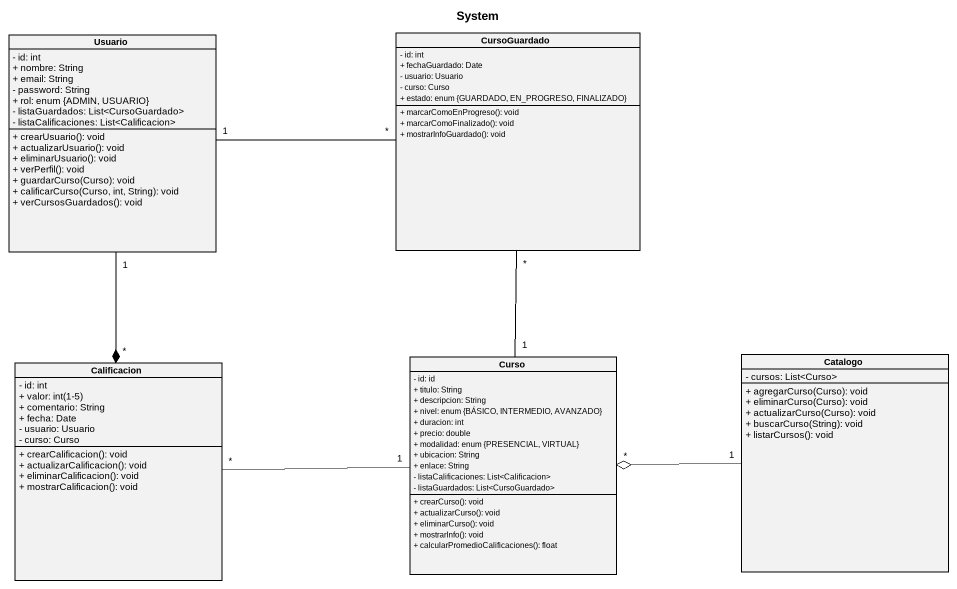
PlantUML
@startuml
title System
hide circle
hide empty members
skinparam classAttributeIconSize 0
class Usuario {
  - id: int
  + nombre: String
  + email: String
  - password: String
  + rol: enum {ADMIN, USUARIO}
  - listaGuardados: List<CursoGuardado>
  - listaCalificaciones: List<Calificacion>
  + crearUsuario(): void
  + actualizarUsuario(): void
  + eliminarUsuario(): void
  + verPerfil(): void
  + guardarCurso(Curso): void
  + calificarCurso(Curso, int, String): void
  + verCursosGuardados(): void
}
class CursoGuardado {
  - id: int
  + fechaGuardado: Date
  - usuario: Usuario
  - curso: Curso
  + estado: enum {GUARDADO, EN_PROGRESO, FINALIZADO}
  + marcarComoEnProgreso(): void
  + marcarComoFinalizado(): void
  + mostrarInfoGuardado(): void
}
class Curso {
  - id: id
  + titulo: String
  + descripcion: String
  + nivel: enum {BÁSICO, INTERMEDIO, AVANZADO}
  + duracion: int
  + precio: double
  + modalidad: enum {PRESENCIAL, VIRTUAL}
  + ubicacion: String
  + enlace: String
  - listaCalificaciones: List<Calificacion>
  - listaGuardados: List<CursoGuardado>
  + crearCurso(): void
  + actualizarCurso(): void
  + eliminarCurso(): void
  + mostrarInfo(): void
  + calcularPromedioCalificaciones(): float
}
class Catalogo {
  - cursos: List<Curso>
  + agregarCurso(Curso): void
  + eliminarCurso(Curso): void
  + actualizarCurso(Curso): void
  + buscarCurso(String): void
  + listarCursos(): void
}
class Calificacion {
  - id: int
  {field} + valor: int(1-5)
  + comentario: String
  + fecha: Date
  - usuario: Usuario
  - curso: Curso
  + crearCalificacion(): void
  + actualizarCalificacion(): void
  + eliminarCalificacion(): void
  + mostrarCalificacion(): void
}
Usuario "1" -right- "*" CursoGuardado
Usuario "1" --* "*" Calificacion
CursoGuardado "*" -- "1" Curso
Curso "1" -left- "*" Calificacion
Catalogo "1" -left-o "*" Curso
@enduml
